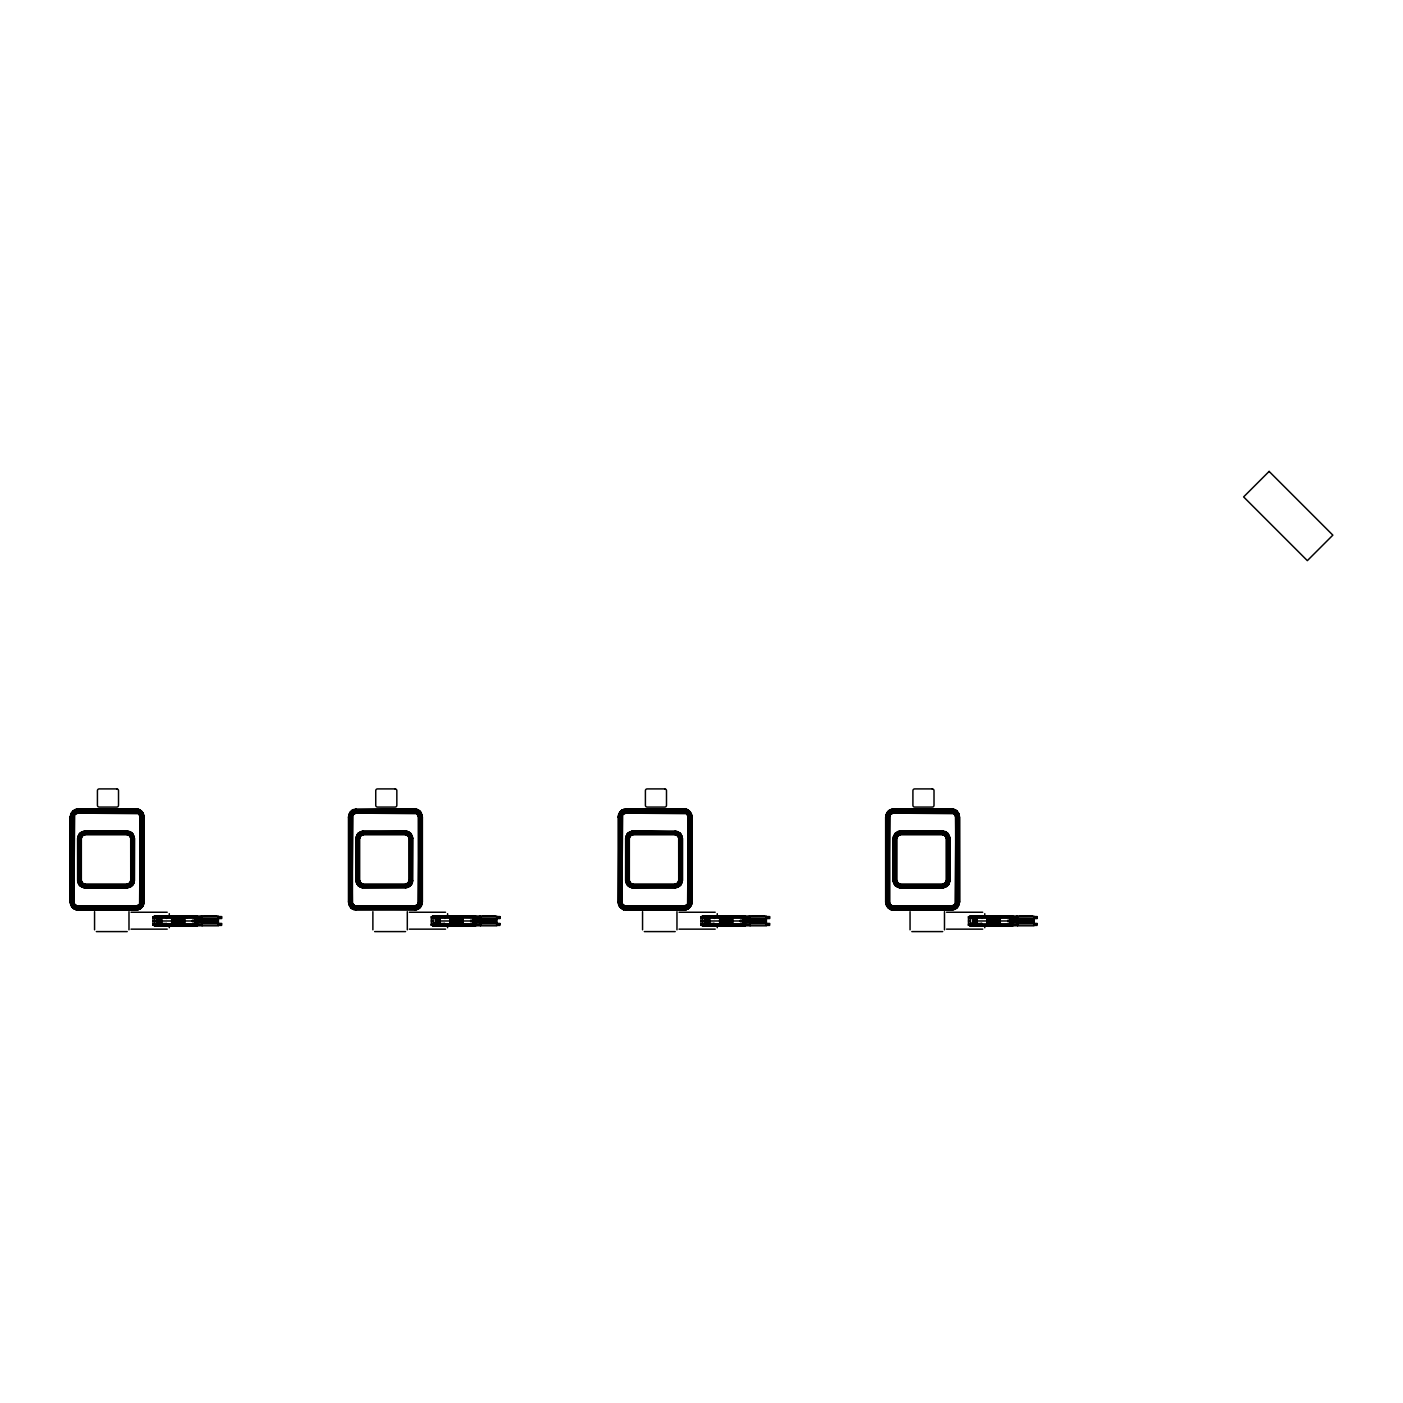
<?xml version="1.0" encoding="UTF-8"?>
<svg xmlns="http://www.w3.org/2000/svg" width="1403" height="1403" viewBox="0 0 1403 1403"><rect width="100%" height="100%" fill="white"/><g stroke="black" fill="none" stroke-linecap="round" stroke-linejoin="round"><path stroke-width="1.5" d="M441.98 925.962L444.242 923.472L442.471 925.717M711.654 925.962L713.917 923.472M979.154 925.962L981.206 923.472M142.983 905.759L140.37 908.863L136.792 909.951L77.446 909.951C80.217 905.145 73.412 906.022 73.85 901.708L74.657 814.792L77.744 813.109L138.511 813.652L140.37 817.23L139.598 904.216L136.67 905.829L77.568 905.829M136.67 813.109L136.792 808.987L77.621 808.987L72.728 811.846M418.638 908.741L415.113 909.951L355.766 909.951C358.537 905.145 351.732 906.022 352.171 901.708L352.977 814.792L356.064 813.109L416.831 813.652L418.69 817.23L417.919 904.216L414.99 905.829L355.888 905.829M414.99 813.109L415.113 808.987L353.205 809.759M690.311 906.548L688.364 908.863L684.769 909.951L625.422 909.951C628.211 905.145 621.389 906.022 621.845 901.708L622.651 814.792L625.738 813.109L686.505 813.652L688.364 817.23L687.593 904.216L684.646 905.829L625.545 905.829M684.646 813.109L684.769 808.987L625.615 808.987L621.95 810.145L620.091 812.618M955.618 908.372L952.286 909.951L892.939 909.951C895.71 905.145 888.888 906.022 889.344 901.708L890.151 814.792L893.237 813.109L954.005 813.652L955.864 817.23L955.092 904.216L952.163 905.829L893.045 905.829M952.163 813.109L952.286 808.987L893.115 808.987L889.502 810.232M84.917 887.853L127.147 887.853L132.917 884.96L134.425 880.575L134.425 838.328L132.268 833.224L127.147 831.05L84.917 831.05L79.813 833.224L77.639 838.328L77.691 881.417L79.813 885.679L84.075 887.783L85.039 884.153L127.042 884.153L129.655 883.066L130.742 880.453L130.707 837.977L129.286 835.522L127.042 834.75L85.039 834.75L82.426 835.837L81.339 838.45L81.339 880.453L82.426 883.066L85.039 884.153M127.042 834.75L127.147 831.085M363.237 887.853L405.467 887.853L411.237 884.96L412.745 880.575L412.745 838.328L410.588 833.224L405.467 831.05L363.237 831.05L358.116 833.224L355.959 838.328L356.011 881.417L358.116 885.679L362.395 887.783L363.359 884.153L405.362 884.153L407.975 883.066L409.045 880.453L409.027 837.977L407.975 835.837L405.362 834.75L363.359 834.75L360.746 835.837L359.659 838.45L359.659 880.453L360.746 883.066L363.359 884.153M405.362 834.75L405.467 831.085M632.911 887.853L675.141 887.853L680.893 884.96L682.419 880.575L682.419 838.328L680.262 833.224L675.141 831.05L632.911 831.05L627.79 833.224L625.633 838.328L625.685 881.417L627.79 885.679L632.069 887.783L633.034 884.153L675.018 884.153L677.631 883.066L678.719 880.453L678.684 837.977L677.631 835.837L675.018 834.75L633.034 834.75L630.421 835.837L629.333 838.45L629.333 880.453L630.421 883.066L633.034 884.153M675.018 834.75L675.141 831.085M900.41 887.853L942.641 887.853L948.393 884.96L949.919 880.575L949.919 838.328L947.762 833.224L942.641 831.05L900.41 831.05L895.289 833.224L893.132 838.328L893.185 881.417L895.289 885.679L899.569 887.783L900.533 884.153L942.518 884.153L945.148 883.066L946.218 880.453L946.201 837.977L944.78 835.522L942.518 834.75L900.533 834.75L897.92 835.837L896.833 838.45L896.833 880.453L897.92 883.066L900.533 884.153M942.518 834.75L943.482 831.137L943.009 834.785M74.938 904.619L72.342 907.513L70.15 901.848L70.15 817.3L71.711 812.284L74.657 814.792M70.922 817.335L72.921 812.056L77.656 809.847L137.529 809.899L141.37 812.004L143.316 817.125L143.316 901.831L141.949 906.215L136.757 909.091L77.463 909.091L73.517 907.583M139.283 814.319L141.896 811.425L144.071 817.09L143.562 903.76M139.879 903.778L143.071 905.812L144.071 901.848L143.562 815.178M350.627 907.548L348.47 901.848L348.47 817.3L349.487 813.214L352.697 815.266M417.603 814.319L420.216 811.425L422.391 817.09L422.391 901.848L420.234 907.548L417.603 904.619M622.125 903.286L618.723 904.865L618.144 901.848L618.144 817.3L618.705 814.196L622.143 815.774M618.951 816.441L618.898 901.831L620.266 906.215L625.457 909.091L684.752 909.091L688.698 907.583L691.293 901.831L691.293 817.125L689.925 812.723L684.752 809.847L625.633 809.847L621.564 811.408L619.126 815.459M691.732 902.743L691.784 901.848M886.626 905.829L885.644 901.848L885.644 817.3L887.205 812.284L890.151 814.792M885.819 816.353L885.924 901.848M886.398 817.335L888.397 812.056L893.15 809.847L953.023 809.899L956.864 812.004L958.81 817.125L958.81 901.831L956.864 906.934L952.251 909.091L892.957 909.091L889.011 907.583L886.626 903.62M959.021 902.725L959.021 816.23L955.724 810.355L952.286 808.987M954.408 813.968L956.653 810.706L959.564 817.09L959.564 901.848L957.407 907.548L954.777 904.619M955.373 903.778L958.547 905.812L959.564 901.848L959.442 817.09L955.864 817.23M77.919 838.345L78.165 836.609M78.182 837.556L78.182 881.347M134.144 880.558L133.618 883.171M356.152 837.503L359.659 838.45M411.938 881.312L411.763 836.732M682.139 880.558L680.052 885.486L675.948 887.503L632.087 887.661M949.638 880.558L949.55 882.329L946.096 881.4M77.446 909.951L77.077 905.794M137.143 813.144L136.792 808.987M355.766 909.951L355.397 905.794M415.463 813.144L415.113 808.987M625.422 909.951L625.072 905.794M685.138 813.144L684.769 808.987M892.939 909.951L892.571 905.794M952.637 813.144L953.128 809.057M84.075 887.766L84.566 884.118M127.515 834.785L127.989 831.137M362.886 884.118L362.395 887.766L361.448 887.573L362.412 884.013M405.835 834.785L406.309 831.137M632.543 884.118L632.069 887.766L631.122 887.573L632.069 884.013M675.509 834.785L675.983 831.137M899.569 887.766L900.042 884.118M618.688 816.406L619.705 812.284L621.932 810.11M691.521 902.725L688.294 908.741M133.443 882.171L133.618 837.591M356.292 837.521L357.59 834.031M412.201 881.347L410.833 884.662M412.236 882.294L412.464 838.345M626.176 837.556L626.352 836.662M681.7 882.241L681.876 837.556L680.508 834.241L677.667 832.067M949.375 881.347L946.867 886.1M76.586 909.881L75.639 909.67L76.604 905.689M137.617 813.249L138.581 809.268L136.775 809.128M354.906 909.881L353.959 909.67L354.924 905.689M415.937 813.249L416.901 809.268L415.095 809.128M624.581 909.881L623.634 909.67L624.598 905.689M685.611 813.249L686.576 809.268L685.629 809.057M892.08 909.881L891.133 909.67L892.098 905.689M953.111 813.249L954.075 809.268L955.811 810.215M83.128 887.573L84.092 884.013M127.989 834.89L128.936 831.33M406.309 834.89L407.256 831.33M675.983 834.89L676.93 831.33M898.621 887.573L899.569 884.013M943.482 834.89L944.429 831.33L945.341 831.646L947.744 833.242L945.148 835.837M137.617 909.758L141.563 907.162L143.527 902.725L143.527 816.23M143.404 904.812L143.702 903.813L140.247 902.778M618.969 814.319L618.425 901.848L619.126 905.829L621.845 908.863L623.704 905.286M691.697 903.813L689.89 907.548L687.277 904.619M886.38 815.389L888.064 811.688M958.845 903.707L954.987 909.337L953.566 905.514M78.007 836.574L78.322 835.662L81.62 837.047M133.706 882.241L133.022 883.908M411.763 882.171L411.097 883.767M408.554 882.294L411.745 884.136L412.394 882.329M626.141 836.609L626.86 834.89M894.149 835.802L893.851 882.241M949.112 883.171L949.41 882.294M76.148 905.514L74.727 909.302L72.518 907.32M138.09 813.424L139.493 809.636L141.107 810.794M354.468 905.514L353.047 909.302L351.539 908.004M416.41 813.424L417.813 809.636L420.023 811.618M623.634 909.67L622.704 909.337L624.125 905.514M686.067 813.424L687.488 809.636L684.769 809.128M891.133 909.67L890.221 909.337L891.642 905.514M953.566 813.424L954.987 809.636M82.216 887.257L83.619 883.872M128.445 835.031L129.848 831.646L84.934 831.19M360.536 887.257L361.939 883.872M406.765 835.031L408.168 831.646L407.238 831.418M630.21 887.257L631.613 883.872M676.439 835.031L677.842 831.646L678.666 832.154L676.877 835.259M897.71 887.257L899.113 883.872M943.938 835.031L945.341 831.646M143.071 905.812L143.264 904.742M352.258 810.11L350.066 812.302L348.751 817.318L348.996 903.76M349.505 814.406L353.153 809.619L354.573 813.442M420.988 905.566L421.374 904.654M618.828 814.249L619.144 813.214L622.371 815.266M691.241 904.742L690.434 906.654L687.593 904.216M886.468 814.319L886.766 813.284L889.87 815.266M78.463 835.732L79.901 833.312L82.426 835.837M133.162 882.996L131.075 885.714L127.129 887.082L81.725 886.205M626.65 835.802L627.544 834.241M948.27 883.767L949.165 838.363L947.411 833.575L942.623 831.558L900.428 831.558L896.201 832.803M949.252 883.241L947.569 885.486M75.709 905.286L73.868 908.828L72.412 907.443M138.511 813.652L140.353 810.11M352.188 908.828L354.03 905.286M416.831 813.652L418.673 810.11L420.146 811.495M686.505 813.652L688.347 810.11L691.889 816.16M891.203 905.286L889.362 908.828L887.889 907.443M954.005 813.652L955.846 810.11L956.6 810.794M81.356 886.836L83.198 883.644M128.883 835.259L130.725 832.067L129.813 831.733M359.677 886.836L361.518 883.644M407.203 835.259L409.045 832.067L408.133 831.733M631.175 883.644L629.333 886.836L628.597 886.222L630.771 883.381M896.85 886.836L898.692 883.644M944.377 835.259L946.218 832.067M142.843 905.672L141.107 908.144L138.915 904.988M349.733 813.372L350.785 811.565L353.31 814.371M421.163 905.672L420.216 907.513M619.582 813.477L620.442 811.565L622.985 814.371M886.889 813.372L887.853 811.46L890.484 814.371M958.337 905.672L956.495 908.004M133.197 884.013L130.497 886.433M357.379 834.995L359.15 832.979M411.517 884.013L410.395 885.486M627.246 834.031L626.72 834.82L629.824 836.609M73.061 908.232L75.306 904.988M138.915 813.968L141.159 810.706L141.826 811.495M353.626 904.988L351.381 908.232L353.047 909.337M417.235 813.968L419.479 810.706M623.3 904.988L621.055 908.232L620.494 907.32M686.909 813.968L689.154 810.706M888.555 908.232L890.8 904.988M80.55 886.293L82.795 883.381M129.286 835.522L131.531 832.61L130.672 832.154M358.87 886.293L361.115 883.381M407.607 835.522L409.851 832.61M677.281 835.522L679.508 832.61M896.043 886.293L898.288 883.381M944.78 835.522L947.007 832.61M75.376 814.003L73.131 810.759L70.273 817.3L70.325 902.778M420.269 906.215L415.078 909.091L355.783 909.091L350.61 906.215L349.242 901.831L349.242 817.335L350.154 813.635L352.644 810.846L355.976 809.847L415.078 809.847L420.269 812.723L421.637 817.125L421.637 901.831L420.479 906.391L416.866 909.547M154.611 925.717L156.47 923.472L156.47 926.296M432.931 925.717L434.79 923.472L434.79 926.296M702.587 925.717L704.464 923.472L704.464 926.296M970.104 925.717L971.963 923.472L971.963 926.296M442.103 925.717L444.032 923.472M711.759 925.717L713.706 923.472M978.873 925.717L980.855 923.472M79.568 834.241L80.83 832.979M410.623 884.486L405.449 887.082L360.817 886.591M627.369 834.119L628.684 832.803M680.508 884.662L678.473 886.433M895.5 833.417L894.22 834.82L897.324 836.609M947.797 884.486L942.623 887.082L897.218 886.205M353.258 904.619L350.662 907.513L351.364 908.25L349.189 903.707M687.277 814.319L689.873 811.425M620.319 907.513L622.932 904.619M954.777 814.319L957.372 811.425M889.642 815.774L886.24 814.214L886.135 901.831L887.801 907.548L890.431 904.619M164.151 925.717L166.308 923.472M978.698 925.717L981.802 923.472M82.426 883.066L79.831 885.661L79.27 884.872M129.655 835.837L132.25 833.242L132.882 833.961L129.97 836.206M360.746 883.066L358.151 885.661L357.59 884.872L360.431 882.697M407.975 835.837L410.57 833.242L408.992 832.154M627.807 885.661L630.421 883.066M677.631 835.837L680.245 833.242M897.92 883.066L895.324 885.661L896.096 886.222M73.131 810.759L70.641 817.318L70.869 903.707M351.048 811.846L355.959 809.549L415.095 809.549L419.199 811.127L421.374 814.284M420.146 907.443L419.497 908.25L417.235 904.988M620.705 811.846L625.633 809.549L687.295 810.127M887.959 811.565L888.608 810.724L890.87 814.003M888.204 811.846L889.432 810.11M954.005 905.286L955.846 908.828L957.32 907.443M128.883 883.644L130.725 886.836L131.531 886.293L132.18 885.591L129.655 883.066M410.237 885.328L408.08 887.029M409.781 886.222L410.5 885.591L407.975 883.066M679.07 885.714L681.648 880.54L681.648 838.363L679.718 833.768M896.096 832.68L895.377 833.312L897.92 835.837M139.598 814.722L142.527 812.232L142.843 813.266M74.622 904.216L71.693 906.706L71.167 904.654M417.919 814.722L420.847 812.232M352.942 904.216L350.013 906.706L349.698 905.672M687.593 814.722L690.522 812.232L691.521 816.23M622.616 904.216L619.688 906.706L619.161 904.654M955.092 814.722L958.021 812.232L958.337 813.266M890.116 904.216L887.187 906.706L886.187 902.725M79.199 884.942L82.111 882.697M408.291 836.206L411.202 833.961M677.947 836.206L680.876 833.961L682.244 837.503M627.176 884.942L630.087 882.697M945.464 836.206L948.375 833.961M894.676 884.942L897.604 882.697M419.199 907.811L416.779 909.144M419.427 908.144L418.69 908.863L416.831 905.286M688.873 907.811L684.769 909.635L623.704 909.372M888.783 810.987L892.255 809.198L892.729 813.144M888.906 811.162L892.308 809.601M80.708 832.803L82.391 832.067M632.104 831.383L628.597 832.68L630.771 835.522M628.825 832.979L631.245 831.786M139.879 815.161L143.071 813.126M74.359 903.778L71.167 905.812L70.676 903.76M418.199 815.161L421.391 813.126M352.679 903.778L349.487 905.812L348.838 903.813L352.293 902.778M687.856 815.161L691.048 813.126M619.144 905.812L622.336 903.778M955.373 815.161L958.547 813.126M886.661 905.812L889.835 903.778M130.233 836.609L133.425 834.767M81.83 882.294L78.656 884.136L78.322 883.241L81.62 881.856M408.554 836.609L411.745 834.767M356.976 884.136L360.15 882.294M678.228 836.609L681.402 834.767M626.65 884.136L629.824 882.294M945.727 836.609L948.919 834.767M894.149 884.136L897.324 882.294M74.201 810.601L77.639 809.549L136.775 809.549L140.879 811.127M140.125 908.372L136.775 909.407L77.463 909.407M352.399 810.39L355.117 809.373M688.224 908.583L685.611 909.845M155.137 925.279L161.713 922.069M433.457 925.279L440.033 922.069M703.131 925.279L709.708 922.069M970.63 925.279L977.207 922.069M130.602 886.626L127.147 887.713L84.934 887.713L80.006 885.486M678.333 886.205L630.491 886.591M899.569 834.89L898.621 831.33L897.71 831.646L896.885 832.154L898.692 835.259M946.096 886.626L943.482 887.661L900.41 887.713L896.201 886.1M140.09 815.652L143.492 814.091M70.729 904.865L74.131 903.286M418.41 815.652L421.812 814.091M349.049 904.865L352.451 903.286M688.084 815.652L691.486 814.091L692.065 817.09L692.065 901.848L691.504 904.865L688.084 903.286M955.583 815.652L958.986 814.091M886.222 904.865L889.625 903.286M130.444 837.047L133.846 835.627M408.764 837.047L412.166 835.627M356.555 883.276L359.94 881.856M678.438 837.047L681.84 835.627M626.212 883.276L629.614 881.856M945.938 837.047L949.34 835.627M893.711 883.276L897.113 881.856M74.938 809.917L75.85 809.566M954.812 908.828L953.093 909.582M82.321 831.874L127.147 831.558L130.497 832.47L133.022 834.995M360.641 831.874L407.203 831.576M194.631 920.421L192.386 920.421L192.386 921.543L194.631 921.192M472.951 920.421L470.706 920.421L470.706 921.543L472.951 921.192M742.625 920.421L740.363 920.421L740.363 921.543L742.625 921.192M1010.125 920.421L1007.88 920.421L1007.88 921.543L1010.125 921.192M158.749 922.946L152.997 924.209L158.749 922.946L158.749 919.035L152.997 917.755L158.749 919.035M197.314 923.77L157.908 923.77L152.997 925.279L152.997 916.685L202.155 916.685M435.386 922.964L431.317 924.209L433.036 924.174L433.036 917.79L431.317 917.755L437.07 919.035L437.07 922.946L435.386 922.964L435.386 919M475.635 923.77L436.228 923.77L431.317 925.279L431.317 916.685L480.475 916.685M706.744 922.946L700.974 924.209L706.744 922.946L706.744 919.035L700.974 917.755L702.71 917.79L702.71 924.174M745.309 923.77L705.884 923.77L700.974 925.279L700.974 916.685L750.131 916.685M972.56 922.964L968.473 924.209L970.21 924.174L970.21 917.79L968.473 917.755L974.243 919.035L974.243 922.946L972.56 922.964L972.56 919M140.247 816.16L143.808 815.108L143.404 814.126M73.991 902.778L70.431 903.848L70.238 902.795L73.885 902.252M418.568 816.16L422.128 815.108M688.224 816.16L691.784 815.108M618.407 903.848L621.967 902.778M955.741 816.16L959.301 815.108L958.898 814.126M885.924 903.848L889.467 902.778M130.602 837.503L134.162 836.539M77.919 882.364L81.462 881.4M408.922 837.503L412.482 836.539M359.782 881.4L356.239 882.364L357.712 884.784M678.596 837.503L682.139 836.539M625.913 882.364L629.456 881.4M946.096 837.503L949.656 836.539M893.413 882.364L896.955 881.4M623.844 809.566L624.773 809.373M416.831 909.372L353.153 909.039L353.959 909.67M953.952 909.144L890.396 908.828M83.251 831.786L84.145 831.611M407.203 887.327L362.43 887.503M898.657 831.418L899.586 831.242M943.43 887.292L944.307 887.117M140.335 816.686L143.983 816.16M418.655 816.686L422.303 816.16L422.022 815.125M688.329 816.686L691.977 816.16M348.558 902.795L352.206 902.252M955.829 816.686L959.477 816.16M618.232 902.795L621.88 902.252M889.379 902.252L885.731 902.795L885.679 901.848L889.344 901.708M191.93 916.685L195.017 916.247L195.017 925.717L187.528 925.717M470.251 916.685L473.337 916.247L473.337 925.717L465.849 925.717M739.925 916.685L743.011 916.247L743.011 925.717L735.505 925.717M1007.424 916.685L1010.511 916.247L1010.511 925.717L1003.005 925.717M130.707 837.977L134.355 837.486M77.726 881.417L81.374 880.926M409.027 837.977L412.657 837.486M678.684 837.977L682.332 837.486M356.046 881.417L359.694 880.926M946.201 837.977L949.831 837.486M625.72 881.417L629.368 880.926M893.22 881.417L896.868 880.926M76.797 809.373L136.775 809.303M355.959 809.128L355.555 813.144M625.615 809.128L625.229 813.144M892.29 809.373L954.005 809.566M137.599 909.582L76.639 909.582M415.884 909.337L355.783 909.407L350.382 906.391M685.558 909.337L625.44 909.407L622.09 908.372L619.547 905.566M632.087 831.242L677.754 831.874M632.122 831.611L676.807 831.786M899.604 831.383L942.641 831.19M127.936 887.292L84.934 887.345M406.256 887.292L363.254 887.345L358.484 885.328L356.73 880.54L356.783 837.591L358.659 833.768L363.272 831.821L406.221 831.874L409.395 833.189L411.482 835.907M195.017 916.247L187.528 916.247M473.337 916.247L465.849 916.247M743.011 916.247L735.505 916.247M1010.511 916.247L1003.005 916.247M140.37 817.23L144.053 817.09M418.69 817.23L422.373 817.09M688.364 817.23L692.03 817.09L692.03 901.848L688.364 901.708M70.185 901.848L73.85 901.708M348.505 901.848L352.171 901.708M618.162 901.848L621.845 901.708M167.694 924.752L152.997 925.279L171.675 925.279M446.014 924.752L431.317 925.279L449.995 925.279M715.688 924.752L700.974 925.279L719.669 925.279M983.187 924.752L968.473 925.279L968.473 916.685L1017.631 916.685M130.742 838.45L134.407 838.328L134.302 880.558L130.742 880.453M409.045 838.45L412.728 838.328M678.719 838.45L682.384 838.328L682.384 880.575L678.719 880.453M946.218 838.45L949.901 838.328L949.796 880.558L946.218 880.453M81.339 880.453L77.674 880.575L77.674 838.328L81.339 838.45M359.659 880.453L356.152 881.4M629.333 880.453L625.668 880.575L625.756 838.345L629.333 838.45M896.833 880.453L893.167 880.575L893.167 838.328L896.833 838.45M154.733 920.982L158.749 921.017L152.997 920.982M435.386 920.982L475.635 920.982M702.71 920.982L706.744 921.017L700.974 920.982M972.56 920.982L1012.808 920.982M355.959 809.303L415.095 809.303M625.615 809.303L684.769 809.303M893.132 809.549L952.269 809.549M363.254 831.558L405.467 831.558M675.124 887.345L631.245 887.117M942.623 887.345L898.744 887.117M892.939 909.635L952.269 909.635M131.04 912.248L167.22 912.248M409.36 912.248L445.54 912.248M679.034 912.248L715.197 912.248M946.534 912.248L982.696 912.248M218.377 916.58L221.604 916.58L221.604 918.544L218.377 918.544M496.697 916.58L499.924 916.58L499.924 918.544L496.697 918.544M766.371 916.58L769.598 916.58L769.598 918.544L766.371 918.544M1033.871 916.58L1037.098 916.58L1037.098 918.544L1033.871 918.544M171.675 916.913L184.793 916.913M218.377 916.86L221.604 916.86M449.995 916.913L463.113 916.913M496.697 916.86L499.924 916.86M719.669 916.913L732.769 916.913M766.371 916.86L769.598 916.86M987.168 916.913L1000.286 916.913M1033.871 916.86L1037.098 916.86M196.858 917.264L202.155 917.176M480.475 917.176L475.179 917.264L475.179 924.7L480.457 924.7M750.131 917.176L744.853 917.264L744.853 924.7L750.131 924.7M1017.631 917.176L1012.352 917.264L1012.352 924.7L1017.631 924.7M171.675 917.439L184.793 917.422M449.995 917.439L463.113 917.422M719.669 917.439L732.769 917.422M987.168 917.439L1000.286 917.422M171.675 917.948L186.862 918.036M221.604 918.018L194.631 917.93L194.631 924.033L197.314 924.033M449.995 917.948L475.635 918.193M499.924 918.018L472.951 917.93L472.951 924.033L475.635 924.033M769.598 918.018L742.625 917.93L742.625 924.033L745.309 924.033M1037.098 918.018L1010.125 917.93L1010.125 924.033L1012.808 924.033M157.189 916.843L152.997 916.685L157.908 918.193L171.675 918.193M184.793 918.193L197.314 918.193M435.509 916.843L431.317 916.685L436.228 918.193L449.995 918.193M705.183 916.843L700.974 916.685L705.884 918.193L745.309 918.193M972.682 916.843L968.473 916.685L973.401 918.193L1012.808 918.193M171.675 919.053L184.793 919.053M449.995 919.053L463.113 919.053M719.669 919.053L732.769 919.053M987.168 919.053L1000.286 919.053M158.399 919.193L160.205 918.474M171.675 919.193L180.882 919.193L180.882 920.35M196.858 919.123L218.377 919.123M436.719 919.193L438.525 918.474M449.995 919.193L459.202 919.193L459.202 920.35M475.179 919.123L496.697 919.123M706.375 919.193L708.182 918.474M719.669 919.193L728.859 919.193L728.859 920.35M744.853 919.123L766.371 919.123M973.892 919.193L975.681 918.474M987.168 919.193L996.358 919.193L996.358 920.35M1012.352 919.123L1033.871 919.123M196.858 919.439L218.377 919.439M475.179 919.439L496.697 919.439M744.853 919.439L766.371 919.439M1012.352 919.439L1033.871 919.439M155.137 916.685L161.713 919.912M433.457 916.685L440.033 919.912M703.131 916.685L709.708 919.912M970.63 916.685L977.207 919.912M158.399 920.087L161.713 920.087L161.713 918.474M436.719 920.087L440.033 920.087L440.033 918.474M706.375 920.087L709.708 920.087L709.708 918.474M973.892 920.087L977.207 920.087L977.207 918.474M171.675 920.35L184.793 920.35L184.793 916.019M196.858 920.35L218.377 920.35M449.995 920.35L463.113 920.35L463.113 916.019M475.179 920.35L496.697 920.35M719.669 920.35L732.769 920.35L732.769 916.019M744.853 920.35L766.371 920.35M987.168 920.35L1000.286 920.35L1000.286 916.019M1012.352 920.35L1033.871 920.35M192.386 920.421L194.631 920.789M470.706 920.421L472.951 920.789M740.363 920.421L742.625 920.789M1007.88 920.421L1010.125 920.789M157.066 920.982L197.314 920.982M431.317 920.982L433.036 920.982M705.043 920.982L745.309 920.982M968.473 920.982L970.21 920.982M171.675 921.613L184.793 921.613L184.793 925.962M192.386 921.543L194.631 921.543M196.858 921.613L218.377 921.613M449.995 921.613L463.113 921.613L463.113 925.962M470.706 921.543L472.951 921.543M475.179 921.613L496.697 921.613M719.669 921.613L732.769 921.613L732.769 925.962M740.363 921.543L742.625 921.543M744.853 921.613L766.371 921.613M987.168 921.613L1000.286 921.613L1000.286 925.962M1007.88 921.543L1010.125 921.543M1012.352 921.613L1033.871 921.613M158.399 921.876L161.713 921.876L161.713 923.507M436.719 921.876L440.033 921.876L440.033 923.507M706.375 921.876L709.708 921.876L709.708 923.507M973.892 921.876L977.207 921.876L977.207 923.507M196.858 922.525L218.377 922.525M475.179 922.525L496.697 922.525M744.853 922.525L766.371 922.525M1012.352 922.525L1033.871 922.525M158.399 922.788L160.205 923.507M171.675 922.771L180.882 922.771L180.882 921.613M196.858 922.841L218.377 922.841M436.719 922.788L438.525 923.507M449.995 922.771L459.202 922.771L459.202 921.613M475.179 922.841L496.697 922.841M706.375 922.788L708.182 923.507M719.669 922.771L728.859 922.771L728.859 921.613M744.853 922.841L766.371 922.841M973.892 922.788L975.681 923.507M987.168 922.771L996.358 922.771L996.358 921.613M1012.352 922.841L1033.871 922.841M171.675 922.911L184.793 922.911M449.995 922.911L463.113 922.911M719.669 922.911L732.769 922.911M987.168 922.911L1000.286 922.911M218.377 923.437L221.604 923.437L221.604 925.401L218.377 925.401M496.697 923.437L499.924 923.437L499.924 925.401L496.697 925.401M766.371 923.437L769.598 923.437L769.598 925.401L766.371 925.401M1033.871 923.437L1037.098 923.437L1037.098 925.401L1033.871 925.401M202.137 923.946L221.604 923.946M480.457 923.946L499.924 923.946M750.131 923.946L769.598 923.946M973.401 923.928L1012.808 923.77M1017.631 923.946L1037.098 923.946M171.675 924.524L184.793 924.542M449.995 924.542L463.113 924.542M719.669 924.524L732.769 924.542M987.168 924.524L1000.286 924.542M152.997 924.91L167.536 924.91M196.858 924.7L202.137 924.7M431.317 924.91L445.856 924.91M700.974 924.91L715.53 924.91M968.473 924.91L983.029 924.91M171.675 925.051L184.793 925.051M449.995 925.051L463.113 925.051M719.669 925.051L732.769 925.051M987.168 925.051L1000.286 925.051M184.793 925.279L202.137 925.279M463.113 925.279L480.457 925.279M732.769 925.279L750.131 925.279M987.168 925.279L968.473 925.279L973.401 923.77L973.401 918.193M1000.286 925.279L1017.631 925.279M202.155 925.717L154.295 925.962L197.314 925.962L197.314 916.019L154.295 916.019L218.377 916.159L218.377 925.805L202.137 925.805L202.137 916.159M480.475 925.717L432.615 925.962L475.635 925.962L475.635 916.019L432.615 916.019L496.697 916.159L496.697 925.805L480.457 925.805L480.457 916.159M750.131 925.717L702.289 925.962L745.309 925.962L745.309 916.019L702.289 916.019L766.371 916.159L766.371 925.805L750.131 925.805L750.131 916.159M1017.631 925.717L969.789 925.962L1012.808 925.962L1012.808 916.019L969.789 916.019L1033.871 916.159L1033.871 925.805L1017.631 925.805L1017.631 916.159M131.04 929.154L167.22 929.154M409.36 929.154L445.54 929.154M679.034 929.154L715.197 929.154M946.534 929.154L982.696 929.154M96.316 931.592L127.235 931.592M374.636 931.592L405.555 931.592M644.31 931.592L675.211 931.592M911.81 931.592L942.711 931.592M409.045 880.453L412.728 880.575M885.679 817.3L889.344 817.44M618.162 817.3L621.845 817.44M348.505 817.3L352.171 817.44M70.185 817.3L73.85 817.44M955.864 901.708L959.529 901.848M418.69 901.708L422.373 901.848M140.37 901.708L144.053 901.848M127.901 831.874L84.952 831.821L80.339 833.768L78.41 838.363L79.287 883.767M892.939 909.81L891.133 909.653L887.064 905.566M896.868 837.977L893.22 837.486L893.799 835.662L897.113 837.047M625.72 837.486L629.368 837.977M946.201 880.926L949.831 881.417M356.046 837.486L359.694 837.977M678.684 880.926L682.332 881.417M409.027 880.926L412.657 881.417M77.726 837.486L81.374 837.977M130.707 880.926L134.355 881.417M1007.424 925.279L1010.511 925.717M739.925 925.279L743.011 925.717M470.251 925.279L473.337 925.717M191.93 925.279L195.017 925.717M885.731 816.336L889.379 816.862M618.232 816.336L621.88 816.862M955.829 902.252L959.477 902.795M348.558 816.336L352.206 816.862M688.329 902.252L691.977 902.795L691.784 903.848L688.224 902.778M70.238 816.336L73.885 816.862M418.655 902.252L422.303 902.795M140.335 902.252L143.983 902.795M406.256 831.611L410.237 833.575M953.058 809.601L955.618 810.566M415.937 809.198L417.778 809.741M137.599 809.356L139.388 809.899L138.581 809.268M76.656 909.337L73.342 907.811L70.922 901.831M75.674 909.547L76.604 909.758M893.413 836.539L896.955 837.503M625.913 836.539L629.456 837.503M678.596 881.4L682.139 882.364M356.239 836.539L359.782 837.503M408.922 881.4L412.482 882.364M77.919 836.539L81.462 837.503M130.602 881.4L134.162 882.364M885.924 815.248L889.484 816.318M955.741 902.778L959.301 903.848M618.425 815.248L621.967 816.318M348.751 815.248L352.311 816.318M418.568 902.778L422.128 903.848M70.431 815.248L73.991 816.318M631.192 887.327L629.473 886.626M361.518 887.327L359.028 886.1M128.76 832.049L131.724 833.768L133.443 836.732M686.541 809.391L690.644 813.389M416.831 809.566L418.55 810.355M623.634 909.653L621.196 908.004M73.991 908.583L75.709 909.372M945.938 881.856L949.34 883.276M626.212 835.627L629.614 837.047M678.438 881.856L681.84 883.276M356.555 835.627L359.94 837.047M408.764 881.856L412.166 883.276M130.444 881.856L133.846 883.276L133.425 884.136L130.233 882.294M955.583 903.286L958.986 904.865M349.066 814.214L352.469 815.774M418.41 903.286L421.812 904.865M70.746 814.214L74.149 815.774M140.09 903.286L143.492 904.865M630.385 886.836L627.369 884.784L625.913 880.558M890.221 909.337L888.011 907.32M687.488 809.619L689.697 811.618M139.493 809.636L143.352 815.231M945.727 882.294L948.919 884.136M678.228 882.294L681.402 884.136M356.976 834.767L360.15 836.609M78.656 834.767L81.83 836.609M687.856 903.778L691.048 905.812M418.199 903.778L421.391 905.812L422.11 901.848L422.057 816.195M71.185 813.231L74.377 815.266M897.078 886.433L895.044 884.662M679.07 833.189L675.124 831.821L632.928 831.821L628.334 833.768L626.387 838.363L626.387 880.54L628.334 885.135M894.676 833.961L897.604 836.206M945.464 882.697L948.375 884.942M627.176 833.961L630.087 836.206M677.947 882.697L680.876 884.942M357.502 833.961L360.431 836.206M408.291 882.697L411.202 884.942M79.199 833.961L82.111 836.206M129.97 882.697L132.882 884.942M955.092 904.216L958.021 906.706M619.723 812.302L622.651 814.792M350.066 812.302L352.977 814.792M417.919 904.216L420.847 906.706M139.598 904.216L142.527 906.706M947.218 833.768L942.623 831.821L900.445 831.821L895.833 833.768L893.904 838.363L893.904 880.54L895.272 884.486M679.227 832.979L680.665 834.119M359.326 885.714L358.098 884.486M81.006 885.714L79.778 884.486M956.653 810.706L957.811 812.407M945.148 883.066L947.744 885.661M627.807 833.242L630.421 835.837M677.631 883.066L680.245 885.661M360.746 835.837L358.151 833.242L358.922 832.68L361.115 835.522M72.395 811.478L74.99 814.371M139.283 904.619L141.896 907.513M895.5 885.486L894.36 884.013M410.395 833.417L412.412 837.521M80.164 885.328L78.656 883.083M972.279 923.507L974.138 925.717M704.78 923.507L706.638 925.717M435.105 923.507L436.964 925.717M156.785 923.507L158.644 925.717M887.397 906.548L887.836 907.513M689.802 811.495L690.311 812.407M619.88 906.548L620.389 907.443M420.216 811.425L420.654 812.407M72.675 907.162L71.571 905.566M71.904 906.548L72.342 907.513M944.78 883.381L947.007 886.293L946.218 886.836L944.377 883.644M896.043 832.61L898.288 835.522M677.281 883.381L679.508 886.293M407.607 883.381L409.851 886.293L409.045 886.836L407.203 883.644M129.286 883.381L131.531 886.293M80.55 832.61L82.795 835.522M954.408 904.988L956.653 908.232M686.909 904.988L689.154 908.232M621.126 810.759L623.37 814.003M351.452 810.759L353.696 814.003M948.007 834.241L948.902 835.802M132.811 834.031L134.144 838.345M420.777 812.302L421.847 816.23M676.877 883.644L678.701 886.836M629.333 832.067L631.175 835.259M361.518 835.259L359.677 832.067L360.536 831.646L361.939 835.031M83.198 835.259L81.356 832.067L82.251 831.733L83.619 835.031M889.449 810.145L891.291 813.687M686.505 905.286L688.347 908.828M621.95 810.145L623.791 813.687M352.276 810.145L354.117 813.687M138.511 905.286L140.353 908.828M75.797 813.687L73.956 810.145L74.833 809.619L76.253 813.442M357.379 883.908L356.45 880.558M958.477 813.179L958.758 814.196M142.983 813.179L143.264 814.196M943.938 883.872L945.341 887.257M897.71 831.646L899.113 835.031M676.439 883.872L677.842 887.257M630.21 831.646L631.613 835.031M406.765 883.872L408.168 887.257M128.445 883.872L129.848 887.257M890.344 809.654L891.747 813.442M686.067 905.514L687.488 909.302M622.844 809.654L624.247 813.442M416.41 905.514L417.813 909.302M138.09 905.514L139.493 909.302M949.112 835.732L949.41 836.609M893.957 883.171L893.413 880.558M626.65 883.083L626.176 881.347M411.745 835.802L412.254 880.558M78.463 883.171L77.919 880.558M943.482 884.013L944.429 887.573M675.983 884.013L676.93 887.573M631.122 831.33L632.069 834.89M406.309 884.013L407.256 887.573M361.448 831.33L362.412 834.89M127.989 884.013L128.936 887.573M83.128 831.33L84.092 834.89M953.111 905.689L954.075 909.67M891.273 809.268L892.238 813.249M685.611 905.689L686.576 909.67M623.774 809.268L624.721 813.249M415.937 905.689L416.901 909.67M354.1 809.268L355.064 813.249M137.617 905.689L138.581 909.67M76.744 813.249L75.78 809.268L76.779 809.198L77.235 813.144M949.2 836.662L949.375 837.556M133.706 836.662L133.881 837.556M959.196 815.125L959.284 817.107M618.688 902.725L618.863 903.707M943.009 884.118L943.482 887.766M899.569 831.137L900.042 834.785M675.509 884.118L675.983 887.766M632.069 831.137L632.543 834.785M405.835 884.118L406.309 887.766M362.395 831.137L362.886 834.785M127.515 884.118L127.989 887.766M84.566 834.785L84.075 831.137L85.039 834.75M952.637 905.794L953.128 909.881M685.138 905.794L685.629 909.881M415.463 905.794L415.954 909.881M137.143 905.794L137.634 909.881M691.732 816.195L691.784 817.107M942.518 884.153L942.641 887.818M900.41 831.085L900.533 834.75M675.018 884.153L675.141 887.818M632.911 831.085L633.034 834.75M405.362 884.153L405.467 887.818M363.237 831.085L363.359 834.75M127.042 884.153L127.147 887.818M952.163 905.829L952.286 909.951M893.115 808.987L893.237 813.109M684.646 905.829L684.769 909.951M625.615 808.987L625.738 813.109M414.99 905.829L415.113 909.951M355.941 808.987L356.064 813.109M136.67 905.829L136.792 909.951M77.621 808.987L77.744 813.109M1032.345 916.159L1019.35 916.159M1016.614 916.247L1016.614 917.176M1008.95 916.019L970.49 916.019M1008.95 925.962L970.49 925.962M996.358 916.913L996.358 918.036M996.358 923.928L996.358 925.051M995.99 915.668L996.025 916.685M996.025 925.279L995.99 926.296M987.168 916.019L987.168 925.962M984.766 913.669L984.766 914.984M984.836 925.717L984.766 927.751M984.59 915.668L984.608 916.685M984.608 925.279L984.59 926.296M982.153 915.668L982.03 918.474M982.153 926.296L982.03 923.507L973.892 923.507L973.892 918.474M975.822 923.77L975.822 924.91M949.428 838.345L949.428 880.558M944.482 911.669L944.482 929.821M910.056 911.669L910.056 929.821M764.845 916.159L751.85 916.159M749.097 916.247L749.097 917.176M741.433 916.019L702.991 916.019M741.433 925.962L702.991 925.962M728.859 916.913L728.859 918.036M728.859 923.928L728.859 925.051M728.49 915.668L728.367 916.685M728.367 925.279L728.49 926.296M725.649 915.668L725.509 916.685M725.509 925.279L725.649 926.296M719.669 916.019L719.669 925.962M717.249 913.669L717.249 914.984M717.336 925.717L717.249 927.751M717.091 915.668L717.091 916.685M717.091 925.279L717.091 926.296M714.53 916.019L714.53 918.474M714.53 925.962L714.53 923.507L706.375 923.507L706.375 918.474M708.322 923.77L708.322 924.91M705.884 918.193L705.884 923.77M705.043 919L705.043 922.964M691.574 817.107L691.574 901.831M676.965 911.669L676.965 929.821M642.556 911.669L642.556 929.821M626.124 838.345L626.124 880.558M495.171 916.159L482.176 916.159M479.44 916.247L479.44 917.176M471.776 916.019L433.317 916.019M471.776 925.962L433.317 925.962M459.202 916.913L459.202 918.036M459.202 923.928L459.202 925.051M458.816 915.668L458.851 916.685M458.851 925.279L458.816 926.296M449.995 916.019L449.995 925.962M447.592 913.669L447.592 914.984M447.662 915.668L447.434 916.685M447.434 925.279L447.592 927.751M444.997 915.668L444.856 918.474M444.997 926.296L444.856 923.507L436.719 923.507L436.719 918.474M438.648 923.77L438.648 924.91M436.228 918.193L436.228 923.77M421.9 817.107L421.9 901.831M407.308 911.669L407.308 929.821M372.882 911.669L372.882 929.821M356.239 838.345L356.239 880.558M348.961 817.318L348.961 901.831M216.851 916.159L203.873 916.159M201.12 916.247L201.12 917.176M193.456 916.019L154.996 916.019M193.456 925.962L154.996 925.962M180.882 916.913L180.882 918.036M180.882 923.928L180.882 925.051M180.496 915.668L180.531 916.685M180.531 925.279L180.496 926.296M171.675 916.019L171.675 925.962M169.272 913.669L169.272 914.984M169.342 925.717L169.272 927.751M169.097 915.668L169.114 916.685M169.114 925.279L169.097 926.296M166.676 915.668L166.536 918.474M166.676 926.296L166.536 923.507L158.399 923.507L158.399 918.474M160.328 923.77L160.328 924.91M157.908 918.193L157.908 923.77M157.066 919L157.066 922.964M154.733 917.79L154.733 924.174M133.934 838.345L133.934 880.558M128.988 911.669L128.988 929.821M94.562 911.669L94.562 929.821M71.29 816.493L71.237 901.813L72.535 906.005L77.481 908.741L136.757 908.741L140.528 907.303L142.983 901.813L142.983 817.125L141.685 812.951L136.757 810.197L77.656 810.197L73.131 812.319L71.29 816.493M71.641 816.546L71.606 901.796L72.833 905.759L77.481 908.337L136.74 908.337L140.3 906.969L142.632 901.796L142.632 817.142L141.405 813.196L136.74 810.601L77.674 810.601L73.394 812.6L71.641 816.546M72.044 816.599L72.009 901.778L73.149 905.479L77.498 907.899L136.722 907.899L140.054 906.619L142.229 901.778L142.229 817.16L141.072 813.459L136.722 811.057L77.691 811.057L73.675 812.916L72.044 816.599M72.482 816.669L72.43 901.761L73.5 905.181L77.516 907.408L136.705 907.408L139.791 906.233L141.791 901.761L141.791 817.177L140.738 813.758L136.705 811.53L77.709 811.53L73.991 813.266L72.482 816.669M72.938 816.721L72.903 901.743L73.85 904.865L77.533 906.899L136.705 906.899L139.511 905.829L141.335 901.743L141.335 817.195L140.37 814.073L136.705 812.039L77.709 812.039L74.324 813.617L72.938 816.721M73.412 816.792L74.236 904.549L77.551 906.373L138.757 905.742L140.861 901.726L139.984 814.389L136.687 812.565L77.726 812.565L74.657 814.003L73.412 816.792M349.61 816.493L349.557 901.813L350.855 906.005L355.801 908.741L415.078 908.741L418.848 907.303L421.303 901.813L421.303 817.125L420.006 812.951L415.078 810.197L355.976 810.197L351.452 812.319L349.61 816.493M349.961 816.546L349.926 901.796L351.153 905.759L355.801 908.337L415.06 908.337L418.62 906.969L420.953 901.796L420.953 817.142L419.725 813.196L415.06 810.601L355.994 810.601L351.715 812.6L349.961 816.546M350.364 816.599L350.329 901.778L351.469 905.479L355.818 907.899L415.042 907.899L418.375 906.619L420.549 901.778L420.549 817.16L419.392 813.459L415.042 811.057L356.011 811.057L351.995 812.916L350.364 816.599M350.803 816.669L350.75 901.761L351.82 905.181L355.836 907.408L415.025 907.408L418.112 906.233L420.111 901.761L420.111 817.177L419.059 813.758L415.025 811.53L356.029 811.53L352.311 813.266L350.803 816.669M351.259 816.721L351.224 901.743L352.171 904.865L355.853 906.899L415.025 906.899L417.831 905.829L419.655 901.743L419.655 817.195L418.69 814.073L415.025 812.039L356.029 812.039L352.644 813.617L351.259 816.721M351.732 816.792L352.556 904.549L355.871 906.373L417.077 905.742L419.181 901.726L418.304 814.389L415.007 812.565L356.046 812.565L352.977 814.003L351.732 816.792M619.267 816.493L619.214 901.813L620.529 906.005L625.457 908.741L684.734 908.741L688.505 907.303L690.977 901.813L690.977 817.125L689.68 812.951L684.734 810.197L625.65 810.197L621.126 812.319L619.267 816.493M619.635 816.546L619.582 901.796L620.81 905.759L625.475 908.337L684.734 908.337L688.277 906.969L690.609 901.796L690.609 817.142L689.382 813.196L684.734 810.601L625.668 810.601L621.389 812.6L619.635 816.546M620.038 816.599L619.986 901.778L621.143 905.479L625.492 907.899L684.717 907.899L688.031 906.619L690.206 901.778L690.206 817.16L689.066 813.459L684.717 811.057L625.668 811.057L621.669 812.916L620.038 816.599M620.459 816.669L620.424 901.761L621.476 905.181L625.51 907.408L684.699 907.408L687.768 906.233L689.785 901.761L689.785 817.177L688.715 813.758L684.699 811.53L625.685 811.53L621.985 813.266L620.459 816.669M620.915 816.721L620.88 901.743L621.845 904.865L625.51 906.899L684.682 906.899L687.488 905.829L689.311 901.743L689.311 817.195L688.347 814.073L684.682 812.039L625.703 812.039L622.301 813.617L620.915 816.721M621.389 816.792L622.231 904.549L625.528 906.373L686.751 905.742L688.838 901.726L687.979 814.389L684.664 812.565L625.72 812.565L622.634 814.003L621.389 816.792M886.784 816.493L886.731 901.813L888.029 906.005L892.974 908.741L952.234 908.741L956.004 907.303L958.477 901.813L958.477 817.125L957.179 812.951L952.234 810.197L893.15 810.197L888.625 812.319L886.784 816.493M887.134 816.546L887.099 901.796L888.327 905.759L892.974 908.337L952.234 908.337L955.794 906.969L958.126 901.796L958.126 817.142L956.899 813.196L952.234 810.601L893.167 810.601L888.888 812.6L887.134 816.546M887.538 816.599L887.485 901.778L888.643 905.479L892.992 907.899L952.216 907.899L955.548 906.619L957.723 901.778L957.723 817.16L956.565 813.459L952.216 811.057L893.185 811.057L889.169 812.916L887.538 816.599M887.976 816.669L887.924 901.761L888.993 905.181L893.009 907.408L952.199 907.408L955.285 906.233L957.284 901.761L957.284 817.177L956.232 813.758L952.199 811.53L893.185 811.53L889.484 813.266L887.976 816.669M888.432 816.721L888.38 901.743L889.344 904.865L893.027 906.899L952.181 906.899L955.005 905.829L956.828 901.743L956.828 817.195L955.864 814.073L952.181 812.039L893.202 812.039L889.8 813.617L888.432 816.721M888.906 816.792L889.73 904.549L893.045 906.373L954.25 905.742L956.337 901.726L955.478 814.389L952.163 812.565L893.22 812.565L890.151 814.003L888.906 816.792M78.778 837.626L78.726 880.54L80.567 884.925L84.952 886.766L127.112 886.766L131.496 884.925L133.355 880.54L133.355 838.363L131.496 833.978L127.112 832.137L84.215 832.189L80.567 833.978L78.778 837.626M79.129 837.679L79.094 880.523L80.83 884.662L84.969 886.398L127.112 886.398L131.251 884.662L132.987 880.523L132.987 838.38L131.251 834.241L127.112 832.505L84.268 832.558L80.83 834.241L79.129 837.679M79.533 837.731L79.497 880.505L81.111 884.381L84.987 885.994L127.094 885.994L130.953 884.381L132.583 880.505L132.583 838.398L130.953 834.522L127.094 832.908L84.987 832.908L81.111 834.522L79.533 837.731M79.971 837.784L79.918 880.488L81.427 884.065L85.004 885.556L127.077 885.556L130.654 884.065L132.145 880.488L132.145 838.415L130.654 834.838L127.077 833.347L85.004 833.347L81.427 834.838L79.971 837.784M80.427 837.854L80.392 880.47L81.742 883.75L85.004 885.1L127.059 885.1L130.321 883.75L131.689 880.47L131.689 838.433L130.321 835.153L127.059 833.803L85.004 833.803L81.742 835.153L80.427 837.854M80.9 837.907L80.865 880.47L82.075 883.399L85.022 884.627L127.042 884.627L129.988 883.399L131.216 880.47L131.216 838.433L129.988 835.504L127.042 834.276L85.022 834.276L82.075 835.504L80.9 837.907M357.099 837.626L357.046 880.54L358.887 884.925L363.272 886.766L405.432 886.766L409.816 884.925L411.675 880.54L411.675 838.363L409.816 833.978L405.432 832.137L362.535 832.189L358.887 833.978L357.099 837.626M357.449 837.679L357.414 880.523L359.15 884.662L363.289 886.398L405.432 886.398L409.571 884.662L411.307 880.523L411.307 838.38L409.571 834.241L405.432 832.505L362.588 832.558L359.15 834.241L357.449 837.679M357.853 837.731L357.818 880.505L359.431 884.381L363.307 885.994L405.414 885.994L409.273 884.381L410.904 880.505L410.904 838.398L409.273 834.522L405.414 832.908L363.307 832.908L359.431 834.522L357.853 837.731M358.291 837.784L358.239 880.488L359.747 884.065L363.307 885.556L405.397 885.556L408.974 884.065L410.465 880.488L410.465 838.415L408.974 834.838L405.397 833.347L363.307 833.347L359.747 834.838L358.291 837.784M358.747 837.854L358.712 880.47L360.062 883.75L363.324 885.1L405.379 885.1L408.641 883.75L410.009 880.47L410.009 838.433L408.641 835.153L405.379 833.803L363.324 833.803L360.062 835.153L358.747 837.854M359.221 837.907L359.186 880.47L360.396 883.399L363.342 884.627L405.362 884.627L408.308 883.399L409.536 880.47L409.536 838.433L408.308 835.504L405.362 834.276L363.342 834.276L360.396 835.504L359.221 837.907M626.755 837.626L626.72 880.54L628.562 884.925L632.946 886.766L675.106 886.766L679.49 884.925L681.332 880.54L681.332 838.363L679.49 833.978L675.106 832.137L632.209 832.189L628.562 833.978L626.755 837.626M627.123 837.679L627.071 880.523L628.825 884.662L632.963 886.398L675.089 886.398L679.227 884.662L680.981 880.523L680.981 838.38L679.227 834.241L675.089 832.505L632.244 832.558L628.825 834.241L627.123 837.679M627.527 837.731L627.474 880.505L629.105 884.381L632.963 885.994L675.089 885.994L678.947 884.381L680.578 880.505L680.578 838.398L678.947 834.522L675.089 832.908L632.963 832.908L629.105 834.522L627.527 837.731M627.948 837.784L627.913 880.488L629.403 884.065L632.981 885.556L675.071 885.556L678.649 884.065L680.139 880.488L680.139 838.415L678.649 834.838L675.071 833.347L632.981 833.347L629.403 834.838L627.948 837.784M628.404 837.854L628.369 880.47L629.737 883.75L632.999 885.1L675.053 885.1L678.315 883.75L679.683 880.47L679.683 838.433L678.315 835.153L675.053 833.803L632.999 833.803L629.737 835.153L628.404 837.854M628.877 837.907L628.842 880.47L630.07 883.399L633.016 884.627L675.036 884.627L677.982 883.399L679.21 880.47L679.21 838.433L677.982 835.504L675.036 834.276L633.016 834.276L630.07 835.504L628.877 837.907M894.272 837.626L894.22 880.54L896.061 884.925L900.445 886.766L942.606 886.766L946.99 884.925L948.849 880.54L948.849 838.363L946.99 833.978L942.606 832.137L899.709 832.189L896.061 833.978L894.272 837.626M894.623 837.679L894.588 880.523L896.324 884.662L900.463 886.398L942.606 886.398L946.744 884.662L948.481 880.523L948.481 838.38L946.744 834.241L942.606 832.505L899.761 832.558L896.324 834.241L894.623 837.679M895.026 837.731L894.991 880.505L896.605 884.381L900.48 885.994L942.588 885.994L946.446 884.381L948.077 880.505L948.077 838.398L946.446 834.522L942.588 832.908L900.48 832.908L896.605 834.522L895.026 837.731M895.465 837.784L895.412 880.488L896.92 884.065L900.48 885.556L942.57 885.556L946.148 884.065L947.639 880.488L947.639 838.415L946.148 834.838L942.57 833.347L900.48 833.347L896.92 834.838L895.465 837.784M895.921 837.854L895.868 880.47L897.236 883.75L900.498 885.1L942.553 885.1L945.815 883.75L947.183 880.47L947.183 838.433L945.815 835.153L942.553 833.803L900.498 833.803L897.236 835.153L895.921 837.854M896.377 837.907L896.359 880.47L897.569 883.399L900.516 884.627L942.535 884.627L945.482 883.399L946.709 880.47L946.709 838.433L945.482 835.504L942.535 834.276L900.516 834.276L897.569 835.504L896.377 837.907M1269.119 471.408L1243.619 496.908L1307.35 560.639L1332.85 535.139L1269.119 471.408M116.765 788.907L99.175 788.907A1.754 1.754 0 0 0 97.421 790.661L97.421 805.322A1.754 1.754 0 0 0 99.175 807.076L116.765 807.076A1.754 1.754 0 0 0 118.518 805.322L118.518 790.661A1.754 1.754 0 0 0 116.765 788.907M395.085 788.907L377.495 788.907A1.754 1.754 0 0 0 375.741 790.661L375.741 805.322A1.754 1.754 0 0 0 377.495 807.076L395.085 807.076A1.754 1.754 0 0 0 396.839 805.322L396.839 790.661A1.754 1.754 0 0 0 395.085 788.907M664.741 788.907L647.151 788.907A1.754 1.754 0 0 0 645.398 790.661L645.398 805.322A1.754 1.754 0 0 0 647.151 807.076L664.741 807.076A1.754 1.754 0 0 0 666.495 805.322L666.495 790.661A1.754 1.754 0 0 0 664.741 788.907M932.241 788.907L914.668 788.907A1.754 1.754 0 0 0 912.915 790.661L912.915 805.322A1.754 1.754 0 0 0 914.668 807.076L932.241 807.076A1.754 1.754 0 0 0 934.012 805.322L934.012 790.661A1.754 1.754 0 0 0 932.241 788.907"/></g></svg>
